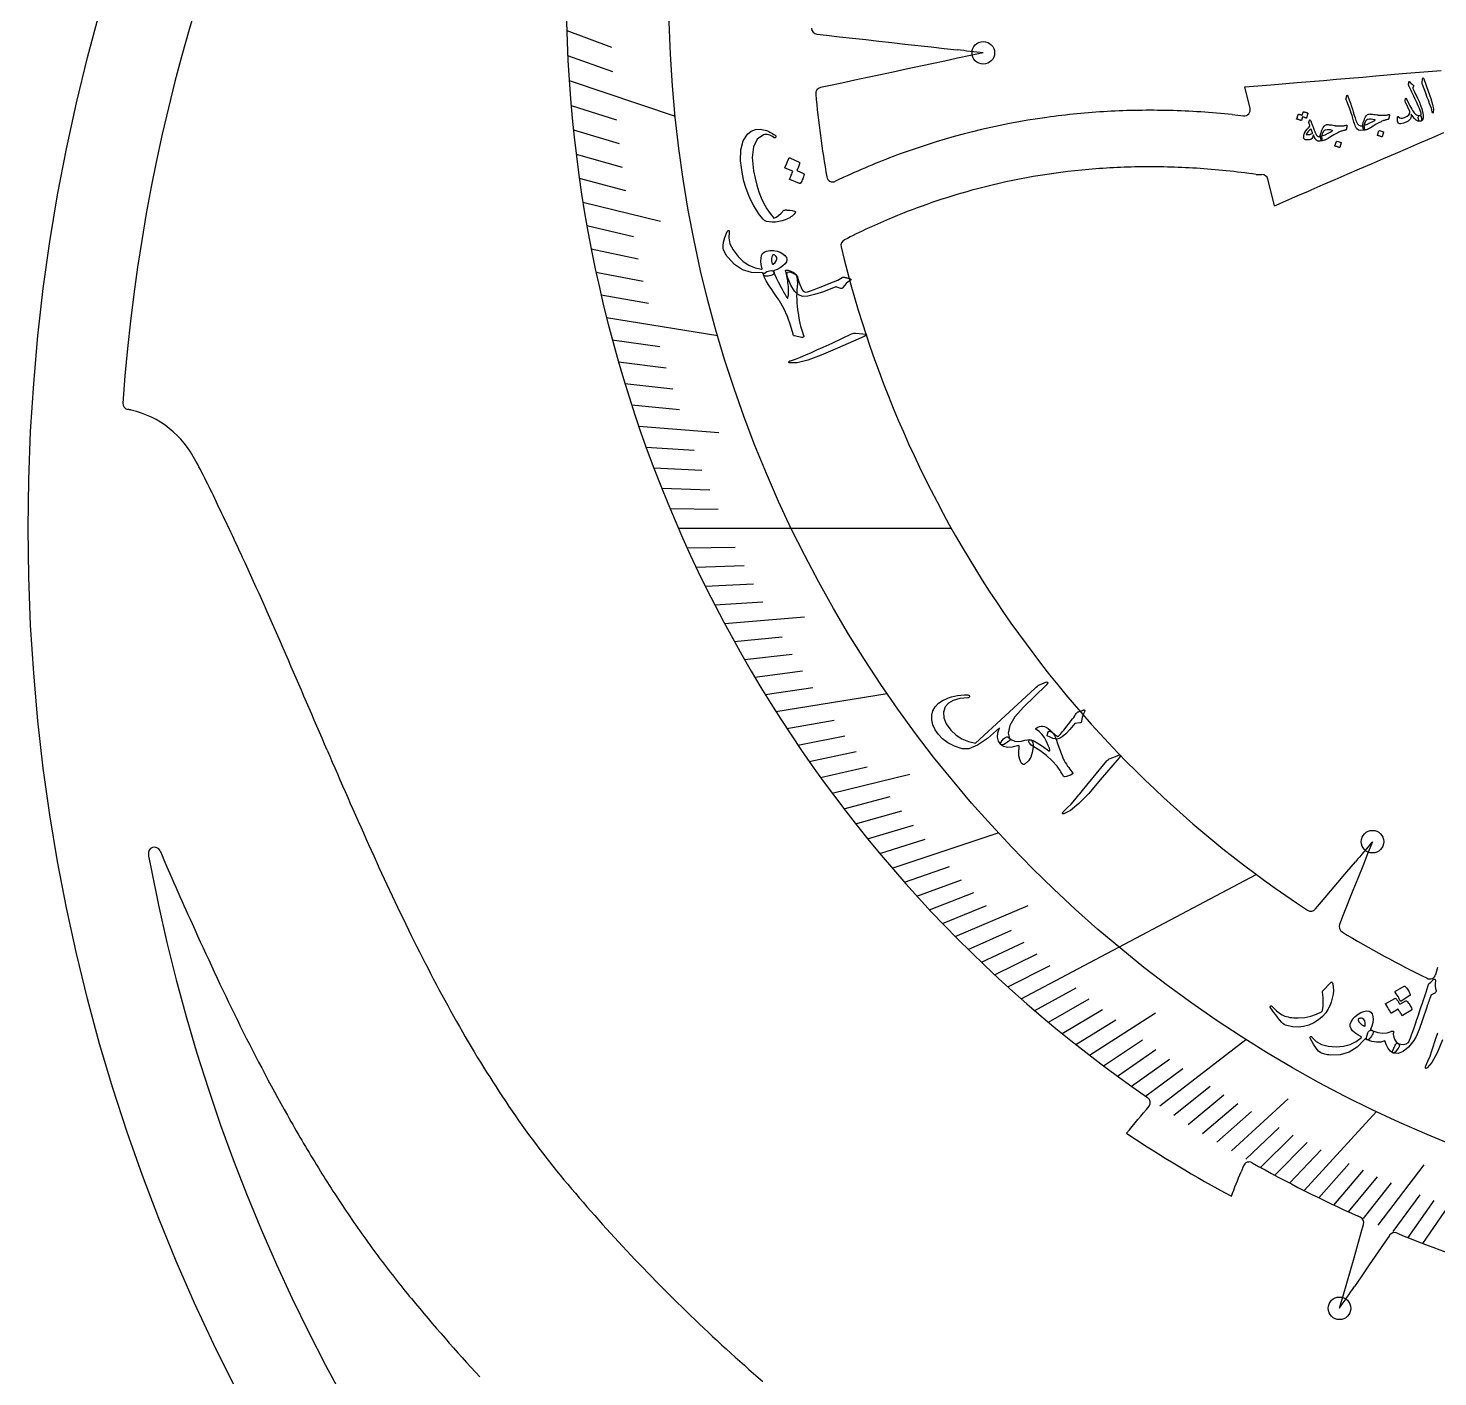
# Model space of a CAD drawing. Header units: millimetres. Extents: x -76 to 76, y -76 to 76.
# Drawn here: x -76.5 to -19.2, y -34.5 to 20.3 of the extents above; entities that cross this region are included whole.
import ezdxf

# ---------------------------------------------------------------- set-up
doc = ezdxf.new("R2010")
doc.units = ezdxf.units.MM
for name, color, linetype in [('CUT_INNER', 6, 'Continuous'), ('CUT_OUTER', 1, 'Continuous'), ('ENGRAVE', 7, 'Continuous'), ('ENGRAVE_FINE', 8, 'Continuous'), ('TEXT', 5, 'Continuous')]:
    doc.layers.add(name, color=color, linetype=linetype)

msp = doc.modelspace()

# ---------------------------------------------------------------- linework, layer by layer
at = {"layer": 'CUT_INNER'}
for points in [[(-44.446, 20.075), (-44.055, 20.031), (-43.524, 19.971), (-42.993, 19.912), (-42.462, 19.852), (-41.931, 19.792), (-41.4, 19.732), (-40.868, 19.673), (-39.806, 19.553), (-39.275, 19.494), (-38.744, 19.434)], [(-37.683, 19.314), (-37.688, 19.313), (-38.204, 19.203), (-38.727, 19.091), (-39.25, 18.98), (-39.773, 18.868), (-40.818, 18.645), (-41.341, 18.534), (-41.864, 18.422), (-42.386, 18.311), (-42.909, 18.199), (-43.432, 18.087), (-43.955, 17.976), (-44.297, 17.903)], [(-26.839, 17.06), (-27.055, 17.921), (-27.056, 17.927), (-27.05, 17.928), (-26.523, 17.972), (-25.991, 18.017), (-24.925, 18.107), (-24.393, 18.152), (-23.86, 18.197), (-23.328, 18.242), (-22.795, 18.287), (-22.262, 18.332), (-21.73, 18.377), (-20.665, 18.468), (-20.132, 18.512), (-19.599, 18.558), (-19.067, 18.603)], [(-27.567, 16.806), (-27.111, 16.751)], [(-18.974, 16.063), (-19.465, 15.851), (-19.956, 15.64), (-20.447, 15.429), (-20.938, 15.217), (-21.429, 15.006), (-21.92, 14.794), (-22.411, 14.583), (-22.902, 14.372), (-23.393, 14.16), (-23.884, 13.949), (-24.375, 13.738)], [(-25.848, 13.104), (-25.849, 13.11), (-26.118, 14.182)], [(-21.869, -12.735), (-21.87, -12.739), (-22.066, -13.23), (-22.264, -13.727), (-22.461, -14.224), (-22.659, -14.72), (-23.054, -15.713), (-23.206, -16.094)], [(-24.177, -15.469), (-23.937, -15.184), (-22.902, -13.959), (-22.558, -13.551)], [(-19.297, -18.129), (-19.21, -17.827)], [(-31.866, -24.579), (-31.863, -24.574)], [(-27.111, -25.905), (-27.206, -26.142)], [(-22.365, -27.992), (-22.448, -27.955)], [(-23.208, -31.692), (-23.206, -31.688), (-23.06, -31.18), (-22.912, -30.666), (-22.764, -30.153), (-22.616, -29.639), (-22.32, -28.612), (-22.227, -28.29)], [(-21.167, -28.728), (-21.39, -29.052), (-21.996, -29.932), (-22.299, -30.373), (-22.602, -30.813)]]:
    msp.add_lwpolyline(points, dxfattribs=at)
for centre, radius, start, end in [((-0.001, 0.001), 72.831, 120.93783, 175.99553), ((0, 0), 72.832, 190.89897, 59.46207), ((0, 21.86), 54.639, 132.2126, 235.4301), ((-44.418, 20.323), 0.25, 181.9336, 263.5826), ((-178.264, -1223.408), 1250.648, 83.545947, 83.594857), ((-44.245, 17.658), 0.25, 102.0424, 185.4492), ((-0.242, 21.827), 44.45, 185.4123, 189.7794), ((-31.11, -11.995), 28.964, 97.9291, 110.0956), ((-30.988, -12.859), 29.836, 93.1707, 97.933), ((-30.914, -14.241), 31.22, 88.5513, 93.1656), ((-30.968, -16.275), 33.255, 84.1305, 88.5473), ((-27.081, 16.999), 0.25, 263.1244, 14.0625), ((-30.819, -12.795), 29.815, 110.0926, 114.8608), ((-31.079, -12.134), 26.811, 95.5742, 105.2735), ((-30.942, -13.454), 28.138, 90.8921, 95.592), ((-30.918, -15.152), 29.836, 86.3605, 90.8872), ((-31.095, -17.811), 32.5, 82.0371, 86.3473), ((-26.451, 15.563), 1.195, 263.231, 274.0436), ((-26.36, 14.121), 0.25, 14.0625, 91.5619), ((-43.8, 14.319), 0.25, 189.668, 295.9356), ((-39.185, 5.203), 9.968, 114.7209, 116.8718), ((-31.017, -12.288), 26.976, 105.3153, 112.5534), ((-1260.621, 2884.643), 3125.764, 293.267898, 293.297285), ((-31.218, -11.889), 26.53, 112.4841, 117.1598), ((-43.218, 11.492), 0.25, 116.0632, 193.5352), ((-0.002, 21.859), 44.692, 193.4903, 236.752), ((-72.405, 5.07), 0.25, 175.957, 259.9272), ((-72.597, 3.646), 1.186, 76.1775, 82.8113), ((-73.2, 0.969), 3.93, 26.5779, 76.9572), ((-101.019, -14.066), 35.551, 24.8039, 28.1893), ((-163.855, -45.356), 105.736, 24.69317, 25.91124), ((-245.739, -82.997), 195.858, 23.43102, 24.6906), ((-1311.083, -544.709), 1356.95, 23.251911, 23.431467), ((179.73, 95.843), 265.65, 203.24988, 204.15209), ((-71.37, -13.206), 0.25, 23.4766, 190.3711), ((119.857, 69.271), 208.006, 203.33049, 204.21976), ((43.111, 34.57), 115.92, 204.14684, 206.16327), ((933.314, -820.043), 1250.648, 139.795947, 139.844857), ((-28.893, -5.472), 43.426, 190.3203, 191.0181), ((-24.368, -15.308), 0.25, 236.7773, 319.8326), ((43.555, 34.775), 124.268, 204.1473, 206.14414), ((2.939, 14.824), 71.157, 206.15582, 209.33866), ((-22.973, -16.186), 0.25, 158.2924, 238.8867), ((-0.083, 21.707), 44.52, 238.8644, 243.9299), ((-19.538, -18.06), 0.25, 243.8086, 343.9174), ((3.241, 14.981), 79.357, 206.13992, 209.29434), ((-15.844, 4.261), 49.607, 209.3325, 213.7439), ((-25.711, -2.32), 37.747, 213.7569, 219.4037), ((-443.36, 323.113), 538.717, 319.80451, 319.95685), ((-31.145, -23.337), 0.25, 325.4525, 55.3711), ((-15.146, 4.674), 58.278, 209.30267, 211.607), ((-3.219, 18.38), 51.635, 236.303, 241.822), ((-26.879, -25.997), 0.25, 60.6465, 158.2924), ((-0.052, 21.751), 54.518, 240.6709, 245.7457), ((-21.253, 0.788), 51.041, 211.4851, 213.9823), ((-4.599, 15.215), 65.192, 219.53333, 222.91362), ((-994.948, 358.831), 1041.503, 338.248297, 338.307089), ((-25.45, -2.142), 45.923, 213.8775, 216.6697), ((-22.467, -28.22), 0.25, 343.9174, 65.918), ((-20.961, -28.869), 0.25, 67.6767, 145.4576), ((-0.018, 21.807), 54.584, 247.5458, 252.7755), ((-0.487, 19.023), 70.796, 222.9047, 226.08915), ((-19.391, 2.628), 53.632, 216.8913, 219.2438), ((-1052.921, 678.104), 1250.648, 325.420947, 325.469857), ((-4.309, 15.479), 73.443, 219.56428, 222.85688), ((2.679, 22.306), 75.357, 226.08573, 229.11582)]:
    msp.add_arc(centre, radius, start, end, dxfattribs=at)
at = {"layer": 'CUT_OUTER'}
msp.add_circle((0, 0), 76.5, dxfattribs=at)
at = {"layer": 'ENGRAVE'}
for points in [[(-54.516, 18.185), (-50.203, 16.746)], [(-52.997, 8.564), (-48.474, 7.833)], [(-50.076, 0), (-38.984, 0)], [(-46.112, -7.452), (-41.589, -6.721)], [(-41.392, -13.807), (-37.079, -12.369)], [(-36.138, -19.122), (-26.586, -14.067)], [(-30.513, -23.465), (-27.006, -20.768)], [(-24.637, -26.909), (-21.698, -23.699)]]:
    msp.add_lwpolyline(points, dxfattribs=at)
for centre, radius in [((0, 21.86), 50.463), ((-37.682, 19.314), 0.459), ((-21.868, -12.734), 0.459), ((-23.208, -31.693), 0.459)]:
    msp.add_circle(centre, radius, dxfattribs=at)
at = {"layer": 'ENGRAVE_FINE'}
for points in [[(-54.615, 20.223), (-52.799, 19.55)], [(-54.575, 19.2), (-52.746, 18.556)], [(-54.439, 17.179), (-52.587, 16.595)], [(-54.344, 16.183), (-52.481, 15.628)], [(-54.232, 15.195), (-52.358, 14.671)], [(-54.102, 14.218), (-52.219, 13.723)], [(-53.957, 13.25), (-50.796, 12.474)], [(-53.795, 12.293), (-51.894, 11.858)], [(-53.618, 11.345), (-51.709, 10.941)], [(-53.426, 10.408), (-51.509, 10.034)], [(-53.219, 9.481), (-51.295, 9.138)], [(-52.762, 7.659), (-50.827, 7.378)], [(-52.513, 6.764), (-50.572, 6.514)], [(-52.25, 5.88), (-50.306, 5.661)], [(-51.975, 5.007), (-50.027, 4.819)], [(-51.688, 4.144), (-48.427, 3.883)], [(-51.388, 3.293), (-49.434, 3.168)], [(-51.077, 2.453), (-49.12, 2.359)], [(-50.754, 1.624), (-48.796, 1.562)], [(-50.42, 0.807), (-48.461, 0.775)], [(-49.721, -0.795), (-47.762, -0.764)], [(-49.356, -1.58), (-47.398, -1.517)], [(-48.982, -2.353), (-47.025, -2.259)], [(-48.598, -3.115), (-46.643, -2.989)], [(-48.205, -3.865), (-44.944, -3.604)], [(-47.803, -4.605), (-45.854, -4.417)], [(-47.392, -5.333), (-45.447, -5.114)], [(-46.973, -6.05), (-45.033, -5.8)], [(-46.546, -6.756), (-44.611, -6.476)], [(-45.67, -8.136), (-43.746, -7.793)], [(-45.22, -8.809), (-43.304, -8.436)], [(-44.764, -9.471), (-42.855, -9.068)], [(-44.301, -10.123), (-42.4, -9.688)], [(-43.831, -10.764), (-40.67, -9.987)], [(-43.355, -11.394), (-41.472, -10.899)], [(-42.873, -12.013), (-41, -11.488)], [(-42.385, -12.621), (-40.522, -12.067)], [(-41.891, -13.22), (-40.039, -12.635)], [(-40.888, -14.384), (-39.059, -13.741)], [(-40.378, -14.951), (-38.562, -14.279)], [(-39.864, -15.508), (-38.061, -14.806)], [(-39.344, -16.054), (-37.555, -15.324)], [(-38.821, -16.59), (-35.857, -15.324)], [(-38.292, -17.116), (-36.532, -16.33)], [(-37.76, -17.633), (-36.015, -16.818)], [(-37.223, -18.139), (-35.494, -17.296)], [(-36.682, -18.635), (-34.97, -17.765)], [(-35.59, -19.599), (-33.912, -18.674)], [(-35.038, -20.066), (-33.378, -19.115)], [(-34.483, -20.523), (-32.842, -19.546)], [(-33.925, -20.972), (-32.302, -19.968)], [(-33.364, -21.41), (-30.687, -19.693)], [(-32.799, -21.84), (-31.216, -20.785)], [(-32.232, -22.26), (-30.669, -21.18)], [(-31.662, -22.671), (-30.119, -21.567)], [(-31.089, -23.073), (-29.568, -21.944)], [(-29.936, -23.849), (-28.459, -22.672)], [(-29.355, -24.224), (-27.901, -23.024)], [(-28.773, -24.59), (-27.342, -23.367)], [(-27.601, -25.296), (-25.293, -23.18)], [(-28.188, -24.947), (-26.78, -23.701)], [(-27.012, -25.635), (-25.653, -24.346)], [(-26.421, -25.967), (-25.087, -24.655)], [(-25.828, -26.289), (-24.519, -24.957)], [(-25.234, -26.604), (-23.95, -25.251)], [(-24.04, -27.207), (-22.809, -25.814)], [(-23.44, -27.496), (-22.236, -26.084)], [(-22.839, -27.777), (-21.662, -26.346)], [(-21.633, -28.314), (-19.762, -25.866)], [(-22.237, -28.05), (-21.087, -26.6)], [(-21.028, -28.571), (-19.934, -27.085)], [(-20.421, -28.82), (-19.357, -27.317)], [(-19.814, -29.06), (-18.778, -27.541)]]:
    msp.add_lwpolyline(points, dxfattribs=at)
at = {"layer": 'TEXT'}
for points in [[(-20.393, 18.116), (-20.392, 18.126), (-20.389, 18.135), (-20.383, 18.141), (-20.376, 18.144), (-20.369, 18.145), (-20.362, 18.142), (-20.355, 18.138), (-20.349, 18.131), (-20.32, 18.094), (-20.288, 18.062), (-20.255, 18.036), (-20.219, 18.016), (-20.206, 18.007), (-20.199, 17.994), (-20.197, 17.979), (-20.201, 17.962), (-20.204, 17.952), (-20.207, 17.942), (-20.211, 17.933), (-20.214, 17.923), (-20.218, 17.913), (-20.221, 17.904), (-20.224, 17.894), (-20.228, 17.885), (-20.221, 17.865), (-20.198, 17.811), (-20.157, 17.724), (-20.098, 17.603), (-20.065, 17.537), (-20.035, 17.474), (-20.008, 17.416), (-19.982, 17.361), (-19.959, 17.31), (-19.939, 17.264), (-19.922, 17.222), (-19.907, 17.183), (-19.894, 17.147), (-19.882, 17.111), (-19.87, 17.074), (-19.859, 17.037), (-19.849, 17), (-19.84, 16.962), (-19.832, 16.924), (-19.824, 16.886), (-19.806, 16.755), (-19.811, 16.654), (-19.839, 16.583), (-19.889, 16.542), (-19.917, 16.535), (-19.942, 16.537), (-19.963, 16.549), (-19.98, 16.572), (-19.993, 16.601), (-20.001, 16.631), (-20.004, 16.663), (-20.002, 16.696), (-19.996, 16.728), (-19.986, 16.751), (-19.973, 16.766), (-19.955, 16.772), (-19.941, 16.774), (-19.929, 16.776), (-19.918, 16.778), (-19.908, 16.78), (-19.9, 16.782), (-19.893, 16.784), (-19.887, 16.787), (-19.883, 16.79), (-19.881, 16.823), (-19.89, 16.87), (-19.909, 16.932), (-19.938, 17.009), (-19.957, 17.054), (-19.979, 17.105), (-20.005, 17.163), (-20.034, 17.227), (-20.067, 17.298), (-20.103, 17.375), (-20.143, 17.46), (-20.186, 17.55), (-20.228, 17.639), (-20.265, 17.717), (-20.297, 17.784), (-20.324, 17.841), (-20.346, 17.886), (-20.363, 17.921), (-20.375, 17.945), (-20.382, 17.958), (-20.389, 17.976), (-20.394, 17.995), (-20.396, 18.017), (-20.396, 18.04), (-20.395, 18.052), (-20.394, 18.063), (-20.393, 18.074), (-20.393, 18.084), (-20.392, 18.093), (-20.392, 18.101), (-20.393, 18.109), (-20.393, 18.116)], [(-19.826, 18.238), (-19.816, 18.281), (-19.804, 18.298), (-19.789, 18.29), (-19.772, 18.256), (-19.597, 17.762), (-19.491, 17.458), (-19.423, 17.211), (-19.392, 17.022), (-19.399, 16.889), (-19.403, 16.877), (-19.408, 16.87), (-19.413, 16.868), (-19.418, 16.871), (-19.423, 16.876), (-19.428, 16.884), (-19.432, 16.893), (-19.435, 16.904), (-19.458, 16.994), (-19.486, 17.087), (-19.519, 17.186), (-19.558, 17.288), (-19.567, 17.315), (-19.594, 17.388), (-19.638, 17.506), (-19.7, 17.67), (-19.839, 18.033), (-19.845, 18.052), (-19.848, 18.071), (-19.849, 18.088), (-19.848, 18.105)], [(-22.902, 17.577), (-22.899, 17.584), (-22.896, 17.589), (-22.893, 17.592), (-22.89, 17.593), (-22.885, 17.592), (-22.878, 17.585), (-22.871, 17.572), (-22.863, 17.554), (-22.807, 17.404), (-22.758, 17.265), (-22.714, 17.136), (-22.676, 17.019), (-22.646, 16.918), (-22.618, 16.828), (-22.594, 16.748), (-22.572, 16.678), (-22.554, 16.619), (-22.539, 16.571), (-22.527, 16.533), (-22.519, 16.505), (-22.48, 16.426), (-22.424, 16.374), (-22.351, 16.35), (-22.262, 16.354), (-22.236, 16.354), (-22.218, 16.343), (-22.205, 16.322), (-22.2, 16.291), (-22.197, 16.239), (-22.199, 16.202), (-22.205, 16.178), (-22.215, 16.168), (-22.338, 16.154), (-22.438, 16.179), (-22.515, 16.244), (-22.567, 16.348), (-22.584, 16.4), (-22.601, 16.452), (-22.618, 16.504), (-22.634, 16.556), (-22.65, 16.609), (-22.665, 16.662), (-22.681, 16.715), (-22.697, 16.768), (-22.726, 16.869), (-22.755, 16.96), (-22.782, 17.04), (-22.809, 17.11), (-22.836, 17.176), (-22.866, 17.247), (-22.899, 17.321), (-22.934, 17.4), (-22.94, 17.414), (-22.943, 17.428), (-22.943, 17.441), (-22.941, 17.453)], [(-19.891, 16.54), (-19.933, 16.532), (-19.971, 16.53), (-20.005, 16.535), (-20.035, 16.545), (-20.095, 16.585), (-20.157, 16.645), (-20.221, 16.724), (-20.287, 16.823), (-20.296, 16.747), (-20.309, 16.685), (-20.325, 16.639), (-20.344, 16.606), (-20.414, 16.543), (-20.5, 16.492), (-20.602, 16.453), (-20.721, 16.426), (-20.756, 16.426), (-20.786, 16.437), (-20.811, 16.46), (-20.83, 16.495), (-20.844, 16.539), (-20.852, 16.587), (-20.853, 16.641), (-20.849, 16.699), (-20.847, 16.708), (-20.843, 16.714), (-20.839, 16.72), (-20.832, 16.723), (-20.824, 16.725), (-20.816, 16.724), (-20.809, 16.72), (-20.803, 16.713), (-20.76, 16.674), (-20.706, 16.657), (-20.639, 16.66), (-20.561, 16.683), (-20.458, 16.736), (-20.387, 16.795), (-20.348, 16.859), (-20.342, 16.93), (-20.528, 17.313), (-20.535, 17.331), (-20.54, 17.348), (-20.541, 17.363), (-20.539, 17.376), (-20.52, 17.447), (-20.517, 17.456), (-20.513, 17.463), (-20.51, 17.468), (-20.506, 17.47), (-20.499, 17.469), (-20.492, 17.463), (-20.485, 17.452), (-20.478, 17.438), (-20.431, 17.34), (-20.387, 17.249), (-20.345, 17.167), (-20.305, 17.093), (-20.267, 17.028), (-20.233, 16.97), (-20.2, 16.92), (-20.171, 16.878), (-20.123, 16.826), (-20.071, 16.792), (-20.014, 16.773), (-19.953, 16.772), (-19.936, 16.771), (-19.92, 16.762), (-19.905, 16.745), (-19.892, 16.722), (-19.887, 16.709), (-19.882, 16.695), (-19.878, 16.682), (-19.875, 16.668), (-19.872, 16.654), (-19.869, 16.639), (-19.869, 16.624), (-19.869, 16.609), (-19.87, 16.581), (-19.875, 16.56), (-19.882, 16.546), (-19.891, 16.54)], [(-24.679, 16.908), (-24.677, 16.911), (-24.674, 16.914), (-24.67, 16.915), (-24.664, 16.916), (-24.642, 16.914), (-24.62, 16.91), (-24.598, 16.906), (-24.578, 16.901), (-24.557, 16.894), (-24.536, 16.887), (-24.516, 16.878), (-24.496, 16.868), (-24.492, 16.865), (-24.489, 16.861), (-24.488, 16.856), (-24.489, 16.85), (-24.549, 16.668), (-24.551, 16.666), (-24.555, 16.665), (-24.561, 16.665), (-24.569, 16.668), (-24.574, 16.67), (-24.583, 16.674), (-24.595, 16.678), (-24.61, 16.683), (-24.628, 16.688), (-24.65, 16.695), (-24.675, 16.702), (-24.704, 16.711), (-24.752, 16.569), (-24.755, 16.564), (-24.759, 16.562), (-24.766, 16.563), (-24.774, 16.566), (-24.78, 16.569), (-24.791, 16.573), (-24.806, 16.578), (-24.824, 16.584), (-24.847, 16.591), (-24.874, 16.6), (-24.905, 16.61), (-24.941, 16.621), (-24.945, 16.623), (-24.947, 16.626), (-24.948, 16.629), (-24.946, 16.633), (-24.883, 16.809), (-24.881, 16.812), (-24.878, 16.814), (-24.873, 16.816), (-24.867, 16.817), (-24.849, 16.816), (-24.83, 16.813), (-24.812, 16.81), (-24.794, 16.806), (-24.777, 16.8), (-24.759, 16.794), (-24.743, 16.787), (-24.726, 16.78)], [(-21.687, 16.795), (-21.663, 16.791), (-21.638, 16.787), (-21.612, 16.784), (-21.585, 16.782), (-21.556, 16.78), (-21.526, 16.778), (-21.495, 16.777), (-21.463, 16.776), (-21.43, 16.777), (-21.398, 16.778), (-21.366, 16.78), (-21.335, 16.783), (-21.304, 16.786), (-21.274, 16.791), (-21.244, 16.798), (-21.215, 16.805), (-21.206, 16.807), (-21.198, 16.807), (-21.191, 16.806), (-21.184, 16.804), (-21.179, 16.8), (-21.176, 16.794), (-21.174, 16.786), (-21.175, 16.776), (-21.179, 16.755), (-21.183, 16.735), (-21.187, 16.716), (-21.19, 16.7), (-21.193, 16.684), (-21.196, 16.671), (-21.199, 16.659), (-21.202, 16.648), (-21.209, 16.631), (-21.216, 16.618), (-21.223, 16.61), (-21.231, 16.606), (-21.26, 16.601), (-21.29, 16.596), (-21.32, 16.588), (-21.351, 16.58), (-21.383, 16.57), (-21.415, 16.559), (-21.447, 16.547), (-21.481, 16.532), (-21.514, 16.517), (-21.546, 16.502), (-21.576, 16.487), (-21.606, 16.472), (-21.635, 16.457), (-21.662, 16.442), (-21.688, 16.426), (-21.713, 16.41), (-21.843, 16.329), (-21.945, 16.268), (-22.022, 16.226), (-22.072, 16.204), (-22.109, 16.192), (-22.145, 16.182), (-22.181, 16.174), (-22.215, 16.168), (-22.239, 16.256), (-22.255, 16.322), (-22.264, 16.367), (-22.264, 16.391), (-22.256, 16.422), (-22.248, 16.453), (-22.239, 16.484), (-22.229, 16.514), (-22.219, 16.544), (-22.208, 16.573), (-22.196, 16.602), (-22.184, 16.631), (-22.143, 16.711), (-22.103, 16.77), (-22.064, 16.808), (-22.026, 16.826), (-22.004, 16.829), (-21.977, 16.83), (-21.943, 16.829), (-21.903, 16.826), (-21.858, 16.821), (-21.807, 16.815), (-21.75, 16.806), (-21.687, 16.795)], [(-21.778, 16.596), (-21.849, 16.612), (-21.918, 16.62), (-21.983, 16.619), (-22.045, 16.611), (-22.075, 16.6), (-22.102, 16.583), (-22.127, 16.56), (-22.15, 16.532), (-22.169, 16.499), (-22.184, 16.462), (-22.194, 16.42), (-22.201, 16.374), (-22.143, 16.39), (-22.066, 16.421), (-21.97, 16.466), (-21.855, 16.526), (-21.771, 16.571), (-21.767, 16.575), (-21.764, 16.578), (-21.762, 16.58), (-21.761, 16.583), (-21.761, 16.586), (-21.764, 16.59), (-21.77, 16.593), (-21.778, 16.596)], [(-45.339, 12.794), (-45.372, 12.755), (-45.41, 12.718), (-45.453, 12.682), (-45.501, 12.648), (-45.552, 12.616), (-45.608, 12.586), (-45.668, 12.558), (-45.732, 12.531), (-45.862, 12.487), (-45.994, 12.456), (-46.127, 12.438), (-46.262, 12.433), (-46.385, 12.442), (-46.487, 12.466), (-46.569, 12.504), (-46.631, 12.556), (-46.772, 12.732), (-46.905, 12.924), (-47.027, 13.13), (-47.139, 13.352), (-47.241, 13.589), (-47.331, 13.84), (-47.409, 14.107), (-47.475, 14.388), (-47.551, 14.923), (-47.54, 15.372), (-47.444, 15.733), (-47.266, 16.006), (-47.114, 16.127), (-46.943, 16.194), (-46.753, 16.209), (-46.544, 16.172), (-46.498, 16.157), (-46.451, 16.139), (-46.403, 16.117), (-46.353, 16.093), (-46.301, 16.065), (-46.249, 16.034), (-46.195, 16), (-46.14, 15.963), (-46.124, 15.951), (-46.114, 15.937), (-46.108, 15.922), (-46.108, 15.905), (-46.111, 15.894), (-46.117, 15.884), (-46.128, 15.875), (-46.142, 15.867), (-46.156, 15.863), (-46.169, 15.863), (-46.183, 15.867), (-46.196, 15.875), (-46.25, 15.909), (-46.305, 15.939), (-46.362, 15.964), (-46.419, 15.986), (-46.473, 15.998), (-46.524, 16.003), (-46.573, 15.998), (-46.618, 15.985), (-46.869, 15.801), (-47.021, 15.494), (-47.072, 15.065), (-47.018, 14.514), (-46.959, 14.216), (-46.886, 13.935), (-46.802, 13.67), (-46.705, 13.423), (-46.596, 13.193), (-46.475, 12.979), (-46.342, 12.783), (-46.198, 12.603), (-46.105, 12.642), (-46.006, 12.707), (-45.901, 12.8), (-45.79, 12.918), (-45.778, 12.923), (-45.755, 12.927), (-45.72, 12.93), (-45.675, 12.931), (-45.67, 12.93), (-45.666, 12.929), (-45.662, 12.929), (-45.66, 12.929), (-45.596, 12.925), (-45.525, 12.917), (-45.445, 12.902), (-45.356, 12.882), (-45.328, 12.871), (-45.316, 12.853), (-45.319, 12.827), (-45.339, 12.794)], [(-24.421, 16.579), (-24.412, 16.596), (-24.403, 16.599), (-24.394, 16.591), (-24.384, 16.571), (-24.38, 16.559), (-24.373, 16.542), (-24.364, 16.52), (-24.354, 16.493), (-24.341, 16.462), (-24.327, 16.425), (-24.31, 16.383), (-24.292, 16.335), (-24.274, 16.289), (-24.258, 16.247), (-24.244, 16.21), (-24.232, 16.178), (-24.222, 16.151), (-24.213, 16.129), (-24.207, 16.112), (-24.203, 16.101), (-24.173, 16.028), (-24.143, 15.973), (-24.113, 15.937), (-24.082, 15.918), (-24.062, 15.913), (-24.04, 15.912), (-24.015, 15.915), (-23.987, 15.922), (-23.969, 15.924), (-23.954, 15.919), (-23.942, 15.907), (-23.932, 15.89), (-23.925, 15.867), (-23.92, 15.844), (-23.917, 15.82), (-23.917, 15.795), (-23.92, 15.773), (-23.925, 15.755), (-23.931, 15.743), (-23.94, 15.736), (-23.994, 15.723), (-24.043, 15.721), (-24.087, 15.731), (-24.126, 15.751), (-24.163, 15.786), (-24.199, 15.835), (-24.233, 15.899), (-24.266, 15.977), (-24.283, 15.921), (-24.303, 15.874), (-24.326, 15.838), (-24.352, 15.813), (-24.376, 15.8), (-24.404, 15.791), (-24.438, 15.784), (-24.478, 15.779), (-24.52, 15.778), (-24.557, 15.78), (-24.587, 15.786), (-24.611, 15.794), (-24.632, 15.807), (-24.648, 15.822), (-24.658, 15.839), (-24.662, 15.858), (-24.663, 15.883), (-24.662, 15.912), (-24.658, 15.944), (-24.651, 15.98), (-24.642, 16.016), (-24.634, 16.045), (-24.627, 16.067), (-24.619, 16.082), (-24.575, 16.148), (-24.524, 16.211), (-24.468, 16.273), (-24.406, 16.333), (-24.418, 16.372), (-24.429, 16.406), (-24.437, 16.434), (-24.444, 16.458), (-24.447, 16.477), (-24.448, 16.496), (-24.446, 16.513), (-24.442, 16.528)], [(-24.36, 16.211), (-24.428, 16.166), (-24.484, 16.119), (-24.526, 16.068), (-24.556, 16.014), (-24.558, 16.008), (-24.556, 16.002), (-24.552, 15.998), (-24.545, 15.995), (-24.521, 15.991), (-24.496, 15.99), (-24.47, 15.992), (-24.442, 15.996), (-24.413, 16.003), (-24.383, 16.012), (-24.352, 16.024), (-24.319, 16.039), (-24.314, 16.042), (-24.309, 16.046), (-24.304, 16.052), (-24.3, 16.059), (-24.305, 16.076), (-24.311, 16.093), (-24.318, 16.111), (-24.325, 16.129), (-24.333, 16.149), (-24.341, 16.169), (-24.35, 16.189), (-24.36, 16.211)], [(-23.412, 16.363), (-23.388, 16.359), (-23.363, 16.355), (-23.337, 16.352), (-23.31, 16.35), (-23.281, 16.348), (-23.251, 16.346), (-23.22, 16.345), (-23.188, 16.344), (-23.155, 16.345), (-23.123, 16.346), (-23.091, 16.348), (-23.06, 16.351), (-23.029, 16.354), (-22.999, 16.359), (-22.969, 16.365), (-22.94, 16.373), (-22.931, 16.375), (-22.923, 16.375), (-22.916, 16.374), (-22.909, 16.372), (-22.904, 16.368), (-22.901, 16.362), (-22.899, 16.354), (-22.9, 16.344), (-22.904, 16.322), (-22.908, 16.303), (-22.912, 16.284), (-22.915, 16.267), (-22.918, 16.252), (-22.921, 16.238), (-22.924, 16.226), (-22.927, 16.216), (-22.934, 16.199), (-22.941, 16.186), (-22.948, 16.178), (-22.956, 16.174), (-22.985, 16.169), (-23.015, 16.163), (-23.045, 16.156), (-23.076, 16.148), (-23.108, 16.138), (-23.14, 16.127), (-23.172, 16.114), (-23.206, 16.1), (-23.239, 16.085), (-23.271, 16.07), (-23.302, 16.055), (-23.331, 16.04), (-23.36, 16.025), (-23.387, 16.01), (-23.413, 15.994), (-23.439, 15.978), (-23.567, 15.897), (-23.67, 15.836), (-23.747, 15.794), (-23.797, 15.772), (-23.834, 15.76), (-23.871, 15.75), (-23.906, 15.742), (-23.94, 15.736), (-23.964, 15.824), (-23.98, 15.89), (-23.989, 15.935), (-23.989, 15.959), (-23.981, 15.99), (-23.973, 16.021), (-23.964, 16.052), (-23.954, 16.082), (-23.944, 16.111), (-23.933, 16.141), (-23.921, 16.17), (-23.909, 16.198), (-23.868, 16.279), (-23.828, 16.338), (-23.789, 16.376), (-23.751, 16.394), (-23.73, 16.397), (-23.702, 16.398), (-23.668, 16.397), (-23.628, 16.394), (-23.583, 16.389), (-23.532, 16.383), (-23.475, 16.373), (-23.412, 16.363)], [(-23.503, 16.164), (-23.574, 16.18), (-23.643, 16.188), (-23.708, 16.187), (-23.77, 16.178), (-23.8, 16.168), (-23.827, 16.151), (-23.852, 16.128), (-23.875, 16.099), (-23.894, 16.067), (-23.909, 16.029), (-23.919, 15.988), (-23.926, 15.942), (-23.868, 15.958), (-23.791, 15.989), (-23.695, 16.034), (-23.58, 16.094), (-23.497, 16.139), (-23.492, 16.142), (-23.489, 16.145), (-23.487, 16.148), (-23.486, 16.151), (-23.486, 16.154), (-23.489, 16.158), (-23.494, 16.161), (-23.503, 16.164)], [(-21.601, 16.144), (-21.599, 16.148), (-21.596, 16.15), (-21.591, 16.152), (-21.585, 16.153), (-21.541, 16.146), (-21.498, 16.136), (-21.457, 16.121), (-21.417, 16.103), (-21.413, 16.099), (-21.41, 16.096), (-21.41, 16.091), (-21.411, 16.087), (-21.468, 15.905), (-21.471, 15.901), (-21.476, 15.899), (-21.482, 15.899), (-21.49, 15.902), (-21.497, 15.905), (-21.507, 15.909), (-21.522, 15.914), (-21.54, 15.92), (-21.563, 15.928), (-21.59, 15.936), (-21.621, 15.946), (-21.657, 15.957), (-21.662, 15.959), (-21.665, 15.961), (-21.666, 15.964), (-21.664, 15.968)], [(-23.326, 15.712), (-23.324, 15.715), (-23.321, 15.718), (-23.316, 15.72), (-23.31, 15.72), (-23.266, 15.714), (-23.223, 15.704), (-23.182, 15.689), (-23.142, 15.671), (-23.138, 15.667), (-23.135, 15.663), (-23.135, 15.659), (-23.136, 15.654), (-23.194, 15.473), (-23.196, 15.469), (-23.201, 15.466), (-23.207, 15.467), (-23.215, 15.47), (-23.221, 15.473), (-23.232, 15.477), (-23.247, 15.482), (-23.265, 15.488), (-23.288, 15.496), (-23.315, 15.504), (-23.346, 15.514), (-23.382, 15.525), (-23.387, 15.527), (-23.39, 15.529), (-23.391, 15.532), (-23.389, 15.536)], [(-44.984, 14.413), (-44.977, 14.408), (-44.972, 14.4), (-44.969, 14.39), (-44.968, 14.378), (-44.978, 14.329), (-44.99, 14.282), (-45.004, 14.236), (-45.02, 14.192), (-45.038, 14.148), (-45.059, 14.104), (-45.082, 14.061), (-45.107, 14.018), (-45.116, 14.009), (-45.126, 14.004), (-45.137, 14.003), (-45.149, 14.006), (-45.547, 14.166), (-45.553, 14.172), (-45.555, 14.181), (-45.552, 14.193), (-45.545, 14.21), (-45.538, 14.222), (-45.529, 14.24), (-45.517, 14.266), (-45.504, 14.298), (-45.488, 14.338), (-45.469, 14.385), (-45.447, 14.44), (-45.423, 14.502), (-45.731, 14.634), (-45.741, 14.641), (-45.745, 14.651), (-45.742, 14.665), (-45.734, 14.681), (-45.726, 14.696), (-45.715, 14.719), (-45.701, 14.75), (-45.682, 14.79), (-45.661, 14.838), (-45.636, 14.896), (-45.607, 14.963), (-45.575, 15.04), (-45.569, 15.048), (-45.562, 15.052), (-45.555, 15.053), (-45.547, 15.049), (-45.165, 14.875), (-45.158, 14.87), (-45.153, 14.862), (-45.151, 14.852), (-45.15, 14.839), (-45.157, 14.799), (-45.166, 14.759), (-45.177, 14.72), (-45.191, 14.681), (-45.206, 14.644), (-45.223, 14.608), (-45.242, 14.572), (-45.263, 14.537)], [(-46.687, 10.373), (-47.099, 10.391), (-47.467, 10.503), (-47.791, 10.71), (-48.068, 11.012), (-48.099, 11.056), (-48.128, 11.101), (-48.155, 11.145), (-48.179, 11.188), (-48.201, 11.232), (-48.22, 11.275), (-48.236, 11.317), (-48.249, 11.359), (-48.257, 11.468), (-48.235, 11.62), (-48.181, 11.814), (-48.094, 12.049), (-48.08, 12.075), (-48.065, 12.092), (-48.048, 12.1), (-48.031, 12.098), (-48.015, 12.089), (-48.006, 12.075), (-48.004, 12.056), (-48.007, 12.031), (-48.03, 11.8), (-47.978, 11.558), (-47.852, 11.304), (-47.65, 11.04), (-47.439, 10.837), (-47.208, 10.683), (-46.96, 10.579), (-46.694, 10.523), (-46.685, 10.526), (-46.679, 10.53), (-46.675, 10.536), (-46.674, 10.543), (-46.704, 10.709), (-46.718, 10.853), (-46.717, 10.975), (-46.701, 11.075), (-46.659, 11.159), (-46.589, 11.221), (-46.49, 11.262), (-46.363, 11.282), (-46.346, 11.284), (-46.328, 11.284), (-46.31, 11.284), (-46.292, 11.284), (-46.273, 11.283), (-46.253, 11.282), (-46.231, 11.28), (-46.209, 11.278), (-46.062, 11.253), (-45.936, 11.212), (-45.83, 11.154), (-45.743, 11.079), (-45.686, 10.996), (-45.666, 10.912), (-45.685, 10.826), (-45.741, 10.739), (-45.828, 10.654), (-45.935, 10.579), (-46.061, 10.515), (-46.208, 10.461), (-46.205, 10.451), (-46.203, 10.443), (-46.2, 10.434), (-46.197, 10.426), (-46.194, 10.418), (-46.191, 10.409), (-46.188, 10.4), (-46.185, 10.391), (-46.184, 10.358), (-46.198, 10.328), (-46.227, 10.302), (-46.272, 10.279), (-46.322, 10.262), (-46.375, 10.25), (-46.429, 10.243), (-46.485, 10.241), (-46.536, 10.244), (-46.574, 10.253), (-46.599, 10.267), (-46.611, 10.286), (-46.633, 10.376), (-46.642, 10.374), (-46.653, 10.373), (-46.668, 10.373), (-46.687, 10.373)], [(-46.218, 10.728), (-46.145, 10.798), (-46.097, 10.867), (-46.076, 10.934), (-46.08, 11), (-46.099, 11.036), (-46.123, 11.066), (-46.152, 11.09), (-46.185, 11.11), (-46.202, 11.114), (-46.218, 11.112), (-46.233, 11.102), (-46.248, 11.085), (-46.28, 11.026), (-46.292, 10.949), (-46.286, 10.853), (-46.26, 10.738), (-46.255, 10.727), (-46.246, 10.721), (-46.234, 10.722), (-46.218, 10.728)], [(-45.245, 9.807), (-45.258, 9.685), (-45.266, 9.559), (-45.268, 9.429), (-45.266, 9.295), (-45.258, 9.158), (-45.247, 9.019), (-45.231, 8.877), (-45.211, 8.732), (-45.164, 8.454), (-45.11, 8.211), (-45.05, 8.003), (-44.984, 7.831), (-44.979, 7.812), (-44.978, 7.795), (-44.984, 7.78), (-44.995, 7.767), (-45.01, 7.757), (-45.026, 7.751), (-45.045, 7.748), (-45.065, 7.75), (-45.352, 7.813), (-45.376, 7.82), (-45.394, 7.834), (-45.406, 7.854), (-45.413, 7.88), (-45.519, 8.252), (-45.646, 8.602), (-45.795, 8.928), (-45.967, 9.232), (-45.977, 9.249), (-45.995, 9.277), (-46.022, 9.317), (-46.057, 9.369), (-46.1, 9.432), (-46.152, 9.507), (-46.212, 9.594), (-46.28, 9.693), (-46.409, 9.886), (-46.507, 10.05), (-46.574, 10.185), (-46.612, 10.29), (-46.609, 10.32), (-46.585, 10.352), (-46.541, 10.387), (-46.476, 10.425), (-46.367, 10.464), (-46.282, 10.471), (-46.223, 10.447), (-46.19, 10.39), (-46.158, 10.3), (-46.101, 10.173), (-46.02, 10.011), (-45.914, 9.814), (-45.86, 9.715), (-45.812, 9.629), (-45.771, 9.555), (-45.736, 9.493), (-45.709, 9.444), (-45.688, 9.408), (-45.674, 9.385), (-45.667, 9.374), (-45.663, 9.371), (-45.66, 9.367), (-45.658, 9.365), (-45.656, 9.362), (-45.654, 9.36), (-45.653, 9.358), (-45.652, 9.356), (-45.651, 9.354), (-45.64, 9.341), (-45.632, 9.338), (-45.626, 9.343), (-45.622, 9.357), (-45.612, 9.416), (-45.605, 9.478), (-45.6, 9.542), (-45.598, 9.608), (-45.599, 9.677), (-45.601, 9.748), (-45.606, 9.822), (-45.613, 9.898), (-45.621, 9.973), (-45.63, 10.046), (-45.641, 10.118), (-45.653, 10.189), (-45.667, 10.257), (-45.682, 10.323), (-45.7, 10.387), (-45.719, 10.448), (-45.721, 10.464), (-45.717, 10.476), (-45.708, 10.485), (-45.694, 10.488), (-45.667, 10.487), (-45.639, 10.483), (-45.612, 10.478), (-45.586, 10.471), (-45.558, 10.462), (-45.53, 10.453), (-45.501, 10.442), (-45.471, 10.43), (-45.413, 10.403), (-45.366, 10.373), (-45.33, 10.34), (-45.305, 10.305), (-45.267, 10.209), (-45.244, 10.094), (-45.236, 9.96), (-45.245, 9.807)], [(-44.83, 9.598), (-44.699, 9.645), (-44.562, 9.695), (-44.419, 9.75), (-44.269, 9.808), (-44.112, 9.87), (-43.947, 9.937), (-43.775, 10.008), (-43.596, 10.084), (-43.42, 10.189), (-43.395, 10.196), (-43.37, 10.2), (-43.346, 10.2), (-43.322, 10.196), (-43.309, 10.193), (-43.293, 10.189), (-43.272, 10.183), (-43.247, 10.176), (-43.217, 10.168), (-43.183, 10.158), (-43.145, 10.148), (-43.102, 10.137), (-43.087, 10.133), (-43.076, 10.127), (-43.068, 10.117), (-43.063, 10.105), (-43.062, 10.095), (-43.067, 10.084), (-43.077, 10.074), (-43.092, 10.064), (-43.175, 10.009), (-43.252, 9.942), (-43.322, 9.864), (-43.386, 9.774), (-43.404, 9.751), (-43.426, 9.738), (-43.45, 9.736), (-43.477, 9.744), (-43.638, 9.8), (-43.656, 9.803), (-43.679, 9.802), (-43.707, 9.796), (-43.739, 9.786), (-44.179, 9.611), (-44.538, 9.49), (-44.816, 9.424), (-45.014, 9.415), (-45.194, 9.478), (-45.358, 9.63), (-45.506, 9.871), (-45.636, 10.2), (-45.661, 10.329), (-45.638, 10.401), (-45.565, 10.417), (-45.443, 10.378), (-45.426, 10.37), (-45.41, 10.363), (-45.394, 10.355), (-45.378, 10.348), (-45.363, 10.341), (-45.348, 10.334), (-45.334, 10.327), (-45.319, 10.321), (-45.291, 10.303), (-45.268, 10.28), (-45.25, 10.25), (-45.237, 10.214), (-45.189, 10.05), (-45.14, 9.907), (-45.089, 9.785), (-45.038, 9.685), (-44.999, 9.631), (-44.951, 9.599), (-44.895, 9.588), (-44.83, 9.598)], [(-42.572, 7.903), (-42.474, 7.889), (-42.434, 7.865), (-42.45, 7.832), (-42.525, 7.788), (-43.61, 7.316), (-44.276, 7.025), (-44.819, 6.827), (-45.241, 6.724), (-45.541, 6.718), (-45.568, 6.726), (-45.585, 6.736), (-45.591, 6.747), (-45.585, 6.76), (-45.575, 6.772), (-45.559, 6.784), (-45.539, 6.795), (-45.514, 6.804), (-45.316, 6.87), (-45.109, 6.948), (-44.893, 7.04), (-44.669, 7.145), (-44.609, 7.171), (-44.45, 7.243), (-44.191, 7.361), (-43.831, 7.525), (-43.035, 7.892), (-42.991, 7.909), (-42.95, 7.92), (-42.911, 7.925), (-42.873, 7.925)], [(-36.054, -7.27), (-36.403, -7.662), (-36.61, -8.013), (-36.676, -8.323), (-36.6, -8.592), (-36.608, -8.62), (-36.642, -8.655), (-36.7, -8.697), (-36.785, -8.746), (-36.854, -8.782), (-36.908, -8.801), (-36.949, -8.804), (-36.974, -8.789), (-37.062, -8.645), (-37.101, -8.484), (-37.09, -8.307), (-37.029, -8.115), (-37.509, -8.536), (-37.921, -8.819), (-38.267, -8.96), (-38.547, -8.961), (-38.856, -8.85), (-39.119, -8.717), (-39.335, -8.562), (-39.504, -8.386), (-39.641, -8.186), (-39.733, -7.987), (-39.779, -7.791), (-39.779, -7.597), (-39.733, -7.415), (-39.641, -7.253), (-39.503, -7.111), (-39.318, -6.99), (-39.21, -6.938), (-39.097, -6.893), (-38.978, -6.855), (-38.855, -6.824), (-38.726, -6.8), (-38.591, -6.784), (-38.451, -6.775), (-38.305, -6.773), (-38.287, -6.776), (-38.272, -6.782), (-38.258, -6.79), (-38.247, -6.803), (-38.24, -6.815), (-38.237, -6.827), (-38.238, -6.841), (-38.243, -6.855), (-38.253, -6.868), (-38.267, -6.878), (-38.286, -6.884), (-38.31, -6.887), (-38.639, -6.923), (-38.903, -6.996), (-39.099, -7.107), (-39.228, -7.258), (-39.301, -7.473), (-39.287, -7.703), (-39.186, -7.949), (-38.998, -8.208), (-38.79, -8.405), (-38.554, -8.558), (-38.289, -8.667), (-37.997, -8.731), (-35.588, -6.505), (-35.53, -6.453), (-35.479, -6.411), (-35.434, -6.38), (-35.397, -6.359), (-35.117, -6.247), (-35.077, -6.258), (-35.066, -6.283), (-35.085, -6.324), (-35.134, -6.379)], [(-33.711, -7.422), (-33.69, -7.415), (-33.67, -7.409), (-33.653, -7.402), (-33.637, -7.397), (-33.623, -7.392), (-33.612, -7.389), (-33.604, -7.386), (-33.597, -7.384), (-33.585, -7.383), (-33.573, -7.384), (-33.564, -7.388), (-33.555, -7.396), (-33.55, -7.404), (-33.547, -7.414), (-33.548, -7.424), (-33.553, -7.435), (-33.606, -7.541), (-33.647, -7.645), (-33.675, -7.747), (-33.69, -7.848), (-33.696, -7.871), (-33.71, -7.889), (-33.73, -7.902), (-33.759, -7.908), (-33.958, -7.93), (-34.162, -8.171), (-34.327, -8.347), (-34.471, -8.472), (-34.593, -8.547), (-34.695, -8.57), (-34.763, -8.562), (-34.851, -8.536), (-34.96, -8.493), (-35.09, -8.432), (-35.061, -8.311), (-35.013, -8.25), (-34.946, -8.249), (-34.86, -8.308), (-34.802, -8.358), (-34.747, -8.401), (-34.695, -8.437), (-34.647, -8.465), (-34.63, -8.452), (-34.608, -8.43), (-34.58, -8.401), (-34.547, -8.363), (-34.509, -8.317), (-34.464, -8.263), (-34.414, -8.201), (-34.357, -8.131), (-34.286, -8.045), (-34.221, -7.964), (-34.16, -7.888), (-34.105, -7.816), (-34.054, -7.749), (-34.008, -7.686), (-33.968, -7.627), (-33.932, -7.571), (-33.902, -7.528), (-33.876, -7.496), (-33.854, -7.474), (-33.835, -7.463), (-33.813, -7.457), (-33.785, -7.449), (-33.751, -7.437), (-33.711, -7.422)], [(-35.736, -8.603), (-35.698, -8.656), (-35.673, -8.72), (-35.661, -8.795), (-35.662, -8.881), (-35.692, -9.105), (-35.754, -9.296), (-35.849, -9.454), (-35.976, -9.577), (-36.022, -9.601), (-36.065, -9.601), (-36.103, -9.578), (-36.138, -9.53), (-36.199, -9.399), (-36.233, -9.25), (-36.241, -9.084), (-36.221, -8.902), (-36.219, -8.864), (-36.231, -8.841), (-36.258, -8.833), (-36.298, -8.84), (-36.515, -8.899), (-36.701, -8.909), (-36.855, -8.871), (-36.978, -8.786), (-36.984, -8.771), (-36.983, -8.752), (-36.977, -8.727), (-36.963, -8.697), (-36.914, -8.62), (-36.862, -8.559), (-36.808, -8.514), (-36.752, -8.485), (-36.725, -8.479), (-36.698, -8.481), (-36.671, -8.491), (-36.644, -8.509), (-36.523, -8.597), (-36.397, -8.649), (-36.268, -8.665), (-36.135, -8.645), (-35.996, -8.61), (-35.883, -8.591), (-35.796, -8.589), (-35.736, -8.603)], [(-35.534, -8.119), (-35.468, -8.084), (-35.402, -8.059), (-35.337, -8.045), (-35.273, -8.041), (-35.201, -8.053), (-35.126, -8.085), (-35.046, -8.135), (-34.962, -8.204), (-34.92, -8.244), (-34.882, -8.287), (-34.847, -8.331), (-34.816, -8.376), (-34.789, -8.423), (-34.764, -8.471), (-34.742, -8.519), (-34.722, -8.569), (-34.663, -8.743), (-34.608, -8.899), (-34.559, -9.036), (-34.515, -9.153), (-34.477, -9.252), (-34.445, -9.333), (-34.418, -9.395), (-34.397, -9.439), (-34.35, -9.517), (-34.304, -9.591), (-34.257, -9.661), (-34.211, -9.727), (-34.166, -9.789), (-34.123, -9.846), (-34.083, -9.899), (-34.045, -9.948), (-34.04, -9.957), (-34.042, -9.967), (-34.051, -9.977), (-34.066, -9.988), (-34.141, -10.03), (-34.218, -10.063), (-34.297, -10.088), (-34.38, -10.104), (-34.391, -10.104), (-34.402, -10.1), (-34.411, -10.093), (-34.42, -10.082), (-34.456, -10.02), (-34.491, -9.96), (-34.526, -9.903), (-34.559, -9.849), (-34.592, -9.799), (-34.624, -9.752), (-34.656, -9.71), (-34.687, -9.671), (-34.883, -9.447), (-35.117, -9.235), (-35.386, -9.032), (-35.693, -8.838), (-35.744, -8.803), (-35.784, -8.764), (-35.813, -8.723), (-35.83, -8.677), (-35.835, -8.637), (-35.825, -8.61), (-35.801, -8.595), (-35.762, -8.594), (-35.652, -8.63), (-35.491, -8.716), (-35.278, -8.853), (-35.013, -9.04), (-35.001, -9.046), (-34.992, -9.049), (-34.984, -9.05), (-34.98, -9.048), (-34.976, -9.011), (-34.997, -8.936), (-35.042, -8.823), (-35.112, -8.671), (-35.2, -8.508), (-35.301, -8.369), (-35.414, -8.254), (-35.541, -8.163), (-35.553, -8.154), (-35.556, -8.144), (-35.549, -8.132), (-35.534, -8.119)], [(-32.248, -9.241), (-32.154, -9.21), (-32.107, -9.214), (-32.108, -9.251), (-32.156, -9.323), (-32.927, -10.221), (-33.4, -10.773), (-33.803, -11.187), (-34.138, -11.463), (-34.405, -11.6), (-34.433, -11.604), (-34.452, -11.603), (-34.462, -11.595), (-34.463, -11.581), (-34.459, -11.565), (-34.45, -11.548), (-34.437, -11.53), (-34.418, -11.51), (-34.269, -11.365), (-34.117, -11.204), (-33.962, -11.028), (-33.806, -10.835), (-33.764, -10.786), (-33.652, -10.652), (-33.47, -10.433), (-33.217, -10.129), (-32.66, -9.451), (-32.628, -9.418), (-32.596, -9.39), (-32.563, -9.368), (-32.529, -9.351)], [(-19.562, -18.499), (-19.5, -18.442), (-19.451, -18.396), (-19.416, -18.362), (-19.394, -18.34), (-19.378, -18.326), (-19.363, -18.318), (-19.349, -18.317), (-19.334, -18.32), (-19.32, -18.33), (-19.311, -18.345), (-19.308, -18.363), (-19.31, -18.386), (-19.32, -18.495), (-19.319, -18.598), (-19.307, -18.696), (-19.283, -18.787), (-19.278, -18.816), (-19.285, -18.841), (-19.304, -18.864), (-19.335, -18.885), (-19.491, -18.976), (-19.513, -19.04), (-19.535, -19.102), (-19.557, -19.163), (-19.577, -19.223), (-19.598, -19.282), (-19.618, -19.34), (-19.637, -19.396), (-19.656, -19.452), (-19.829, -19.968), (-19.973, -20.367), (-20.09, -20.648), (-20.18, -20.812), (-20.407, -21.079), (-20.623, -21.253), (-20.827, -21.334), (-21.018, -21.323), (-21.022, -21.32), (-21.027, -21.318), (-21.031, -21.316), (-21.036, -21.314), (-21.05, -21.277), (-21.04, -21.213), (-21.004, -21.122), (-20.945, -21.005), (-20.919, -20.963), (-20.891, -20.937), (-20.861, -20.927), (-20.828, -20.933), (-20.707, -20.965), (-20.595, -20.97), (-20.494, -20.947), (-20.402, -20.898), (-20.363, -20.805), (-20.32, -20.699), (-20.274, -20.578), (-20.226, -20.444), (-20.174, -20.296), (-20.119, -20.136), (-20.061, -19.964), (-19.999, -19.779), (-19.937, -19.598), (-19.882, -19.435), (-19.833, -19.29), (-19.791, -19.163), (-19.755, -19.055), (-19.725, -18.965), (-19.701, -18.894), (-19.682, -18.842), (-19.604, -18.575), (-19.593, -18.55), (-19.583, -18.529), (-19.573, -18.512), (-19.562, -18.499)], [(-23.549, -18.449), (-23.542, -18.442), (-23.536, -18.438), (-23.53, -18.436), (-23.524, -18.435), (-23.512, -18.441), (-23.501, -18.454), (-23.491, -18.475), (-23.482, -18.504), (-23.459, -18.638), (-23.454, -18.78), (-23.467, -18.931), (-23.499, -19.089), (-23.546, -19.252), (-23.605, -19.406), (-23.676, -19.549), (-23.76, -19.683), (-23.901, -19.841), (-24.063, -19.978), (-24.245, -20.093), (-24.448, -20.186), (-24.666, -20.25), (-24.888, -20.275), (-25.114, -20.262), (-25.344, -20.209), (-25.402, -20.189), (-25.455, -20.16), (-25.503, -20.124), (-25.547, -20.08), (-25.641, -19.968), (-25.725, -19.866), (-25.799, -19.774), (-25.863, -19.691), (-25.917, -19.618), (-25.96, -19.556), (-25.994, -19.503), (-26.017, -19.461), (-26.02, -19.451), (-26.022, -19.441), (-26.021, -19.433), (-26.018, -19.426), (-26.012, -19.419), (-26.005, -19.413), (-25.997, -19.409), (-25.988, -19.406), (-25.977, -19.405), (-25.967, -19.409), (-25.957, -19.415), (-25.947, -19.426), (-25.887, -19.49), (-25.827, -19.548), (-25.768, -19.602), (-25.711, -19.649), (-25.654, -19.692), (-25.597, -19.73), (-25.54, -19.764), (-25.483, -19.793), (-25.424, -19.817), (-25.36, -19.839), (-25.292, -19.857), (-25.219, -19.872), (-25.142, -19.883), (-25.059, -19.89), (-24.972, -19.893), (-24.881, -19.892), (-24.613, -19.872), (-24.368, -19.823), (-24.143, -19.746), (-23.939, -19.641), (-23.925, -19.631), (-23.912, -19.618), (-23.901, -19.6), (-23.892, -19.579), (-23.869, -19.436), (-23.863, -19.266), (-23.875, -19.069), (-23.902, -18.844), (-23.902, -18.831), (-23.9, -18.82), (-23.896, -18.812), (-23.891, -18.806)], [(-20.574, -18.609), (-20.566, -18.606), (-20.557, -18.607), (-20.547, -18.61), (-20.536, -18.617), (-20.503, -18.654), (-20.473, -18.691), (-20.444, -18.73), (-20.418, -18.769), (-20.393, -18.809), (-20.37, -18.852), (-20.349, -18.896), (-20.33, -18.942), (-20.327, -18.956), (-20.328, -18.968), (-20.333, -18.978), (-20.341, -18.985), (-20.706, -19.211), (-20.716, -19.213), (-20.726, -19.209), (-20.735, -19.198), (-20.743, -19.181), (-20.751, -19.167), (-20.763, -19.144), (-20.779, -19.114), (-20.801, -19.077), (-20.827, -19.031), (-20.859, -18.977), (-20.896, -18.914), (-20.939, -18.844), (-20.944, -18.833), (-20.945, -18.824), (-20.942, -18.818), (-20.934, -18.814)], [(-20.512, -19.201), (-20.504, -19.198), (-20.495, -19.198), (-20.485, -19.202), (-20.474, -19.209), (-20.44, -19.245), (-20.409, -19.283), (-20.38, -19.321), (-20.353, -19.36), (-20.327, -19.401), (-20.304, -19.443), (-20.282, -19.488), (-20.262, -19.533), (-20.26, -19.546), (-20.262, -19.556), (-20.267, -19.566), (-20.277, -19.574), (-20.642, -19.802), (-20.65, -19.804), (-20.658, -19.8), (-20.667, -19.79), (-20.676, -19.775), (-20.682, -19.764), (-20.692, -19.748), (-20.704, -19.726), (-20.721, -19.699), (-20.74, -19.666), (-20.764, -19.628), (-20.791, -19.584), (-20.822, -19.535), (-21.091, -19.701), (-21.102, -19.703), (-21.111, -19.699), (-21.121, -19.688), (-21.129, -19.671), (-21.137, -19.656), (-21.149, -19.634), (-21.166, -19.603), (-21.188, -19.565), (-21.214, -19.519), (-21.247, -19.465), (-21.285, -19.402), (-21.328, -19.331), (-21.331, -19.321), (-21.331, -19.313), (-21.327, -19.307), (-21.319, -19.303), (-20.955, -19.101), (-20.947, -19.098), (-20.938, -19.098), (-20.928, -19.102), (-20.917, -19.109), (-20.894, -19.135), (-20.871, -19.162), (-20.849, -19.189), (-20.827, -19.217), (-20.807, -19.246), (-20.788, -19.276), (-20.77, -19.306), (-20.754, -19.338)], [(-22.199, -20.787), (-22.484, -21.085), (-22.811, -21.288), (-23.181, -21.394), (-23.591, -21.403), (-23.645, -21.397), (-23.697, -21.39), (-23.748, -21.381), (-23.797, -21.37), (-23.844, -21.358), (-23.889, -21.343), (-23.931, -21.327), (-23.971, -21.309), (-24.058, -21.244), (-24.157, -21.127), (-24.267, -20.958), (-24.387, -20.738), (-24.397, -20.71), (-24.4, -20.687), (-24.395, -20.67), (-24.381, -20.658), (-24.365, -20.652), (-24.348, -20.655), (-24.332, -20.665), (-24.316, -20.684), (-24.158, -20.853), (-23.941, -20.975), (-23.667, -21.048), (-23.336, -21.071), (-23.044, -21.046), (-22.776, -20.974), (-22.534, -20.857), (-22.316, -20.694), (-22.312, -20.685), (-22.312, -20.678), (-22.313, -20.671), (-22.317, -20.665), (-22.462, -20.578), (-22.58, -20.494), (-22.671, -20.413), (-22.735, -20.334), (-22.77, -20.248), (-22.771, -20.154), (-22.737, -20.052), (-22.668, -19.944), (-22.658, -19.93), (-22.646, -19.917), (-22.635, -19.903), (-22.622, -19.89), (-22.609, -19.876), (-22.595, -19.861), (-22.579, -19.847), (-22.563, -19.831), (-22.448, -19.737), (-22.333, -19.669), (-22.219, -19.628), (-22.106, -19.612), (-22.006, -19.624), (-21.929, -19.665), (-21.877, -19.735), (-21.849, -19.835), (-21.843, -19.957), (-21.857, -20.086), (-21.892, -20.224), (-21.948, -20.37), (-21.94, -20.374), (-21.931, -20.378), (-21.923, -20.381), (-21.915, -20.384), (-21.907, -20.387), (-21.898, -20.391), (-21.89, -20.395), (-21.881, -20.399), (-21.855, -20.42), (-21.842, -20.45), (-21.842, -20.489), (-21.854, -20.538), (-21.875, -20.587), (-21.9, -20.634), (-21.931, -20.68), (-21.967, -20.723), (-22.003, -20.759), (-22.034, -20.782), (-22.061, -20.791), (-22.083, -20.788), (-22.165, -20.745), (-22.17, -20.752), (-22.177, -20.762), (-22.187, -20.774), (-22.199, -20.787)], [(-22.156, -20.201), (-22.16, -20.099), (-22.18, -20.018), (-22.216, -19.958), (-22.269, -19.918), (-22.308, -19.909), (-22.347, -19.907), (-22.384, -19.912), (-22.421, -19.924), (-22.435, -19.933), (-22.444, -19.947), (-22.447, -19.965), (-22.444, -19.988), (-22.421, -20.05), (-22.371, -20.111), (-22.294, -20.169), (-22.191, -20.226), (-22.179, -20.23), (-22.17, -20.227), (-22.162, -20.217), (-22.156, -20.201)], [(-20.828, -20.933), (-20.799, -20.961), (-20.779, -20.985), (-20.769, -21.005), (-20.768, -21.021), (-20.775, -21.042), (-20.785, -21.067), (-20.8, -21.094), (-20.819, -21.125), (-20.886, -21.221), (-20.942, -21.286), (-20.986, -21.32), (-21.018, -21.323), (-21.129, -21.248), (-21.223, -21.14), (-21.301, -20.999), (-21.361, -20.826), (-21.526, -20.874), (-21.703, -20.884), (-21.89, -20.855), (-22.087, -20.786), (-22.105, -20.771), (-22.115, -20.751), (-22.116, -20.725), (-22.11, -20.692), (-22.052, -20.495), (-22.045, -20.473), (-22.032, -20.452), (-22.013, -20.433), (-21.988, -20.414), (-21.964, -20.402), (-21.939, -20.396), (-21.914, -20.396), (-21.888, -20.401), (-21.653, -20.481), (-21.444, -20.515), (-21.262, -20.502), (-21.105, -20.443), (-21.086, -20.434), (-21.066, -20.43), (-21.047, -20.431), (-21.027, -20.438), (-21.012, -20.449), (-21.003, -20.463), (-21.002, -20.478), (-21.008, -20.497), (-21.015, -20.513), (-21.021, -20.528), (-21.024, -20.541), (-21.025, -20.552), (-20.995, -20.676), (-20.952, -20.78), (-20.897, -20.866), (-20.828, -20.933)]]:
    msp.add_lwpolyline(points, close=True, dxfattribs=at)
msp.add_lwpolyline([(-19.02, -20.786), (-19.241, -21.32), (-19.451, -21.7), (-19.649, -21.925), (-19.674, -21.94), (-19.692, -21.946), (-19.704, -21.942), (-19.71, -21.93), (-19.712, -21.913), (-19.71, -21.894), (-19.705, -21.872), (-19.695, -21.847), (-19.609, -21.657), (-19.527, -21.451), (-19.449, -21.23), (-19.374, -20.994), (-19.353, -20.933), (-19.298, -20.767), (-19.21, -20.496)], dxfattribs=at)

doc.saveas('drawing.dxf')
